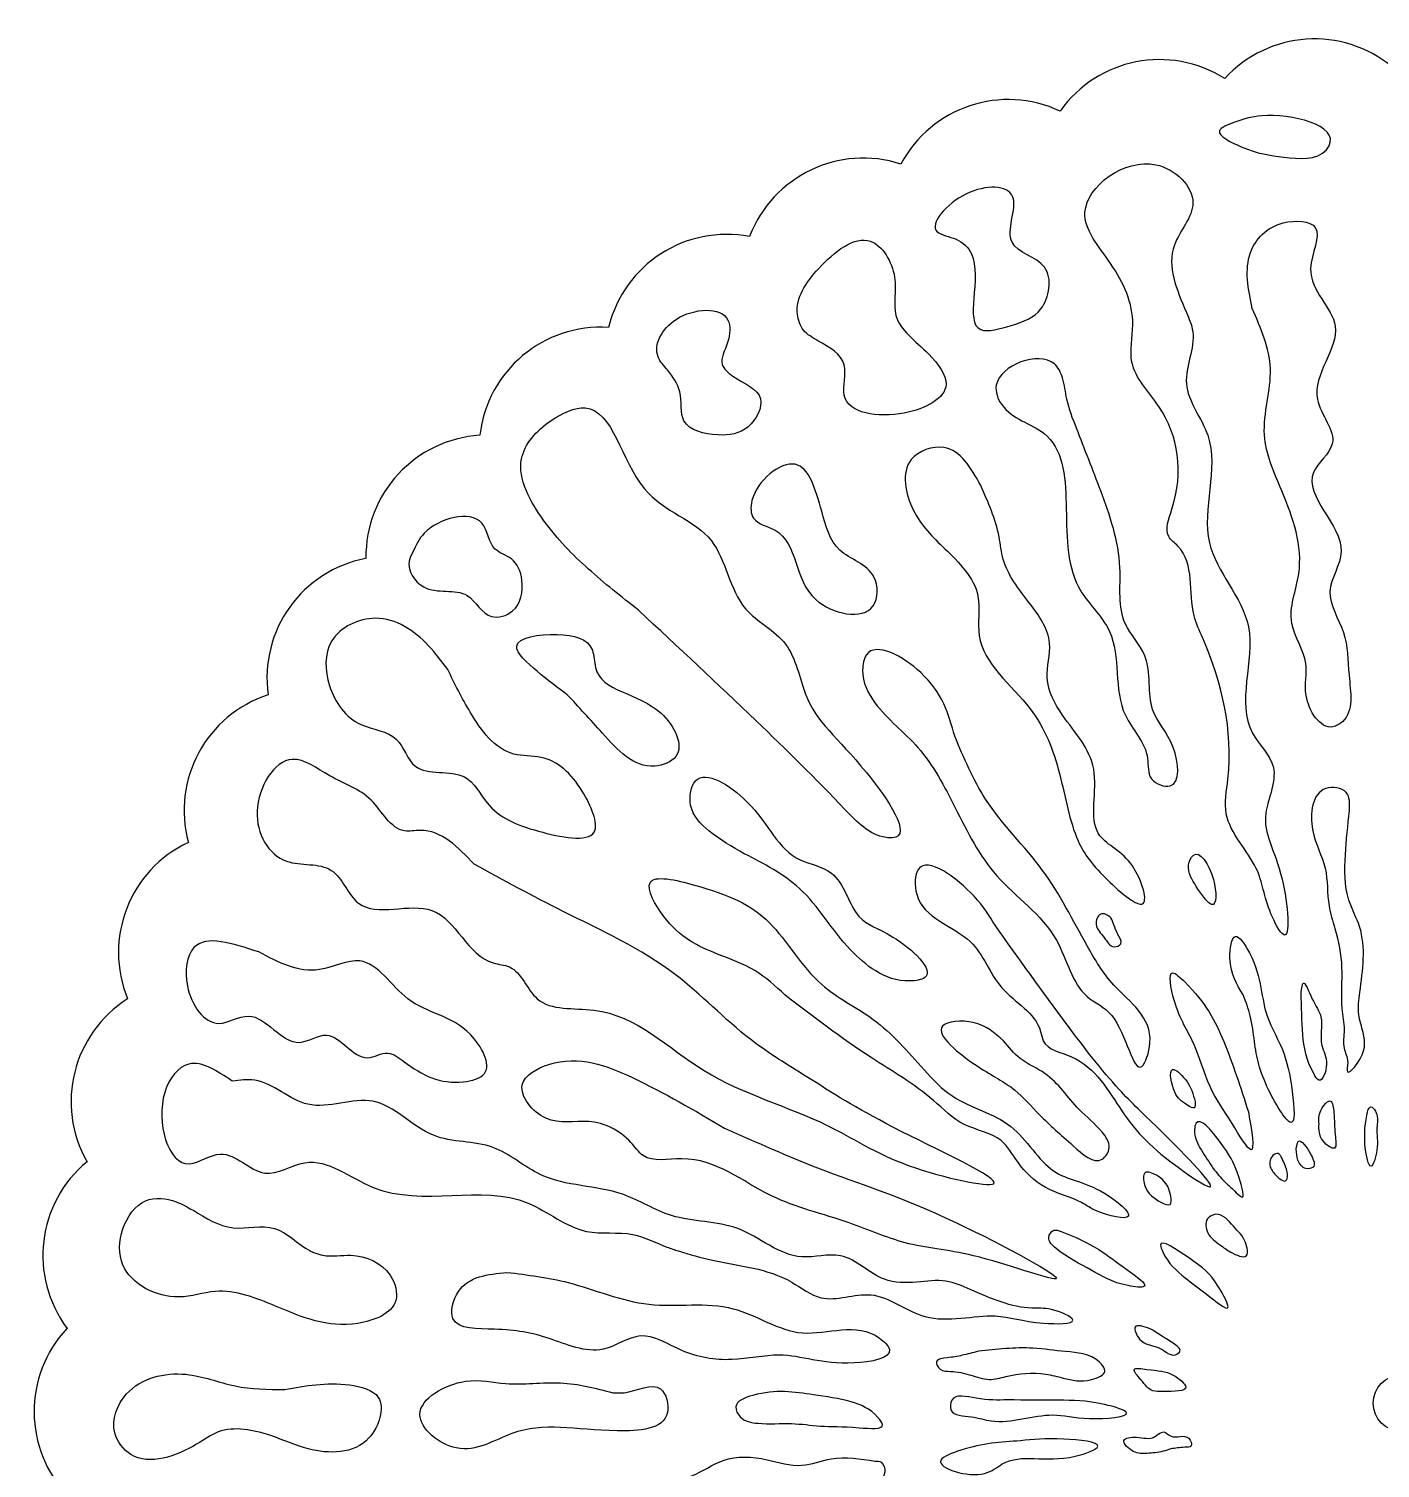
# Model space of a CAD drawing. Header units: millimetres. Extents: x 1148 to 2228, y 1678 to 2178.
# Drawn here: x 1738.8 to 1979.2, y 1911.6 to 2167.7 of the extents above; entities that cross this region are included whole.
import ezdxf

# ---------------------------------------------------------------- set-up
doc = ezdxf.new("R2010")
doc.units = ezdxf.units.MM
doc.layers.get('0').update_dxf_attribs({"color": 1})

# ---------------------------------------------------------------- blocks, each defined once
blk = doc.blocks.new('*U4')
blk.add_arc((-0.88, -18.22), 21.64, 43.1768, 130.401)
blk = doc.blocks.new('*U5')
at = {"color": 0, "linetype": 'ByBlock', "lineweight": -2}
for p, rotation in [((7211, 6053.3), 14.39999999999996), ((7240.85, 6057.29), 7.199999999999979), ((7181.89, 6045.59), 21.59999999999998), ((7153.98, 6034.3), 28.79999999999997), ((7127.7, 6019.6), 35.99999999999997), ((7103.46, 6001.72), 43.19999999999999), ((7081.67, 5980.95), 50.39999999999996), ((7062.64, 5957.6), 57.59999999999998), ((7046.7, 5932.06), 64.79999999999995), ((7034.08, 5904.72), 71.99999999999997), ((7024.98, 5876.01), 79.19999999999999), ((7019.56, 5846.39), 86.39999999999998), ((7017.89, 5816.32), 93.59999999999997)]:
    blk.add_blockref('*U4', p, dxfattribs=dict(at, rotation=rotation))

msp = doc.modelspace()

# ---------------------------------------------------------------- linework, layer by layer
msp.add_circle((1982.92, 1923.21), 5)
for points, knots in [([(1953.29, 2151.04), (1954.73, 2151.55), (1959.96, 2153.41), (1972.52, 2150.41), (1968.28, 2144.15), (1961.29, 2144.88), (1956.32, 2145.59), (1948.81, 2149.4), (1952.03, 2150.57), (1953.29, 2151.04)], [0, 0, 0, 0, 4.978665, 18.07367, 18.897659, 26.582102, 34.394793, 39.20113, 42.299068, 42.299068, 42.299068, 42.299068]), ([(1944.7, 2117.23), (1942.95, 2121.32), (1940.01, 2128.17), (1948.55, 2136.93), (1937.82, 2147.78), (1922.48, 2136.34), (1932.18, 2125.6), (1936.11, 2116.88), (1933.84, 2107.2), (1942.89, 2098.4), (1944.47, 2087.21), (1940.44, 2077.79), (1946.45, 2073.5), (1944.63, 2065.71), (1950.66, 2052.94), (1953.55, 2040.82), (1950.69, 2026.23), (1958.05, 2019.19), (1958.53, 2012.1), (1963.54, 2002.95), (1962.13, 2019.71), (1956.89, 2026.21), (1962.08, 2036.37), (1952.13, 2045.15), (1959.99, 2061.54), (1944.65, 2076.21), (1952.2, 2093), (1942.6, 2104.08), (1946.92, 2112.07), (1945.18, 2116.11), (1944.7, 2117.23)], [0, 0, 0, 0, 12.144354, 20.345284, 29.797844, 44.988163, 55.152051, 66.76732, 73.430798, 82.629073, 101.04513, 105.943326, 108.336993, 121.032025, 125.278755, 150.759769, 156.937318, 168.017342, 176.519242, 180.81406, 190.690393, 202.731358, 210.999171, 218.128847, 237.079113, 253.550438, 272.653721, 282.61388, 291.940801, 295.524031, 295.524031, 295.524031, 295.524031]), ([(1913.6, 2133.64), (1913.39, 2132.2), (1912.79, 2128.08), (1921.49, 2126.64), (1919.87, 2117.05), (1914.04, 2114.98), (1903.8, 2112.15), (1909.31, 2125.65), (1904.09, 2130.53), (1897.52, 2131.48), (1905.06, 2140.04), (1914.88, 2139.88), (1913.93, 2135.23), (1913.6, 2133.64)], [0, 0, 0, 0, 3.93137, 11.219465, 18.658407, 24.713235, 30.167955, 43.742162, 47.517087, 51.110329, 59.622718, 67.83059, 72.05717, 72.05717, 72.05717, 72.05717]), ([(1956.4, 2117.92), (1957.95, 2114.4), (1961.14, 2107.17), (1957.09, 2095.73), (1962.45, 2084.12), (1966.46, 2072.82), (1961.83, 2062.23), (1966.97, 2055.39), (1964.9, 2048.89), (1968.99, 2042.26), (1974.68, 2045.53), (1973.32, 2052.8), (1973.52, 2060.31), (1968.49, 2067.49), (1975.79, 2077.07), (1962.72, 2086.57), (1973.2, 2094.28), (1964.27, 2103.36), (1975.57, 2114.6), (1964.03, 2122.92), (1970.19, 2133.28), (1960.44, 2133.96), (1954.45, 2127.57), (1955.7, 2121.38), (1956.4, 2117.92)], [0, 0, 0, 0, 11.182417, 22.992177, 33.418114, 48.49404, 57.373783, 64.944287, 70.662596, 77.963751, 79.914518, 88.248613, 95.940817, 103.629114, 110.984667, 125.888029, 131.97585, 140.303981, 153.701425, 164.860302, 172.218966, 177.96712, 185.830198, 195.789681, 195.789681, 195.789681, 195.789681]), ([(1879.16, 2112.2), (1881.26, 2111.01), (1885.13, 2108.81), (1881.98, 2099.6), (1894.03, 2097.78), (1904.22, 2103.2), (1898.36, 2111), (1891.65, 2115.46), (1893.9, 2123.73), (1888.29, 2133.04), (1878.95, 2125.51), (1874.61, 2118.99), (1876.35, 2113.76), (1878.21, 2112.73), (1879.16, 2112.2)], [0, 0, 0, 0, 6.363526, 11.760641, 22.893658, 31.884223, 38.110747, 47.137972, 53.959388, 61.670555, 72.063803, 81.067977, 84.057862, 87.241238, 87.241238, 87.241238, 87.241238]), ([(1852.41, 2106.99), (1853.33, 2105.78), (1855.35, 2103.16), (1854.08, 2096.73), (1861.26, 2095), (1867.04, 2095.88), (1870.64, 2102.9), (1864.93, 2104.95), (1861.26, 2108.18), (1863.42, 2111.78), (1864, 2118.36), (1853.25, 2117.87), (1849.32, 2110.39), (1851.73, 2107.73), (1852.41, 2106.99)], [0, 0, 0, 0, 4.454944, 9.69913, 16.195029, 21.804708, 27.239674, 33.611421, 36.40633, 40.429767, 44.411141, 53.62363, 61.028585, 63.8881, 63.8881, 63.8881, 63.8881]), ([(1925.15, 2096.62), (1926.6, 2092.92), (1929.79, 2084.84), (1933.77, 2073.46), (1932.13, 2062.4), (1939.03, 2055.8), (1937.15, 2046.37), (1942.88, 2041.35), (1943.92, 2031.61), (1937.56, 2033.92), (1938.44, 2039.89), (1930.92, 2046.77), (1933.93, 2059.8), (1919.28, 2072.02), (1927.82, 2094.85), (1912.29, 2098.61), (1909.26, 2107.05), (1920.31, 2111.08), (1922.95, 2105.25), (1923.34, 2101.24), (1924.48, 2098.33), (1925.15, 2096.62)], [0, 0, 0, 0, 11.943716, 26.074834, 36.023302, 42.703704, 52.382897, 60.073188, 66.920626, 70.447735, 74.170427, 82.794901, 97.968299, 107.638548, 135.631953, 144.676986, 148.293044, 159.304005, 162.204998, 166.056048, 171.498561, 171.498561, 171.498561, 171.498561]), ([(1847.23, 2064.26), (1854.29, 2057.69), (1866.85, 2046.01), (1880.7, 2032.38), (1888.54, 2023.99), (1896.57, 2023.42), (1885.03, 2040.23), (1876.99, 2045.46), (1874.71, 2059.27), (1863.78, 2064.18), (1862.2, 2079.2), (1845.34, 2083.19), (1842.21, 2103.18), (1830.63, 2097.97), (1824.09, 2090.56), (1830.24, 2079.51), (1838.06, 2071.49), (1844.19, 2066.66), (1847.23, 2064.26)], [0, 0, 0, 0, 28.746914, 51.125807, 59.902318, 61.059628, 73.55884, 91.208593, 100.820822, 110.302443, 123.846281, 138.918451, 156.744875, 163.233373, 171.795534, 183.50164, 195.166179, 206.702398, 206.702398, 206.702398, 206.702398]), ([(1908.13, 2086.42), (1909.46, 2083.45), (1911.34, 2079.24), (1912.05, 2071.53), (1916.57, 2065.97), (1921.46, 2059.17), (1919.02, 2051.77), (1923.13, 2044.2), (1930.36, 2036.84), (1926.35, 2023.93), (1935.33, 2020.91), (1939.16, 2008.77), (1929.38, 2017.1), (1924.37, 2023.6), (1922.5, 2035.57), (1917.65, 2048.17), (1906.31, 2056.29), (1908.85, 2068.23), (1901.88, 2075.07), (1895.5, 2081.2), (1893.35, 2091.37), (1903.43, 2094.8), (1906.36, 2089.57), (1908.13, 2086.42)], [0, 0, 0, 0, 9.703839, 13.75821, 22.759966, 30.800063, 37.012084, 44.168513, 55.233464, 66.814791, 74.51624, 82.004519, 89.503078, 98.292669, 110.707439, 123.368586, 139.231548, 146.255124, 156.54287, 165.417758, 174.37119, 180.563549, 189.989012, 189.989012, 189.989012, 189.989012]), ([(1879.84, 2081.85), (1880.53, 2079.24), (1881.93, 2073.98), (1889.93, 2072.02), (1889.9, 2061.8), (1874.04, 2065.18), (1876.03, 2078.11), (1867.21, 2079.76), (1867.06, 2086.39), (1876.44, 2093.85), (1878.72, 2085.79), (1879.84, 2081.85)], [0, 0, 0, 0, 7.608776, 15.323117, 20.491026, 30.780831, 45.064663, 49.441434, 52.574664, 62.602769, 72.217108, 72.217108, 72.217108, 72.217108]), ([(1807.11, 2074.62), (1807.65, 2075.78), (1809.6, 2080.03), (1820.1, 2082.97), (1820.66, 2074.85), (1825.28, 2073.67), (1827.09, 2069.16), (1826.07, 2063.95), (1820.04, 2062.12), (1816.91, 2069.01), (1809.35, 2066.32), (1805.7, 2071.97), (1806.83, 2074.09), (1807.11, 2074.62)], [0, 0, 0, 0, 3.890813, 14.275356, 19.483093, 22.841886, 27.055675, 32.795774, 36.649149, 42.356764, 50.253998, 55.51098, 57.272767, 57.272767, 57.272767, 57.272767]), ([(1813.31, 2053.69), (1814.55, 2051.19), (1817.32, 2045.55), (1822.76, 2038.04), (1831.72, 2038.6), (1837.09, 2033.54), (1842, 2022.09), (1828.13, 2024.96), (1820.82, 2028.01), (1816.52, 2036.72), (1807.08, 2034.04), (1804.82, 2042.69), (1796.6, 2043.17), (1791.51, 2050.18), (1791.23, 2059.84), (1801.4, 2064.7), (1809.11, 2059.43), (1812.25, 2055.14), (1813.31, 2053.69)], [0, 0, 0, 0, 8.589827, 19.304477, 24.169084, 33.668852, 41.23513, 51.105802, 61.557464, 67.667723, 76.583944, 82.452934, 89.309212, 98.175727, 106.153538, 114.898314, 125.54368, 130.985736, 130.985736, 130.985736, 130.985736]), ([(1834.57, 2049.23), (1836.6, 2047.04), (1841.03, 2042.23), (1847.4, 2035.01), (1856.22, 2038.44), (1850.7, 2049.87), (1839.22, 2049.62), (1839.45, 2058.87), (1832.98, 2060.62), (1822.84, 2058.98), (1829.85, 2052.73), (1832.91, 2050.46), (1834.57, 2049.23)], [0, 0, 0, 0, 9.286467, 20.278411, 24.394079, 32.532628, 46.730465, 49.89891, 56.776813, 64.246474, 70.006348, 76.787846, 76.787846, 76.787846, 76.787846]), ([(1903.5, 2041.85), (1905.12, 2037.97), (1908.84, 2029.07), (1919.76, 2018.69), (1925.79, 2006.54), (1931.88, 1996.3), (1940, 1991.01), (1935.77, 1978.93), (1933.35, 1992.69), (1924.79, 1995.69), (1922.31, 2008.1), (1910.26, 2015.81), (1903.85, 2028.64), (1898, 2040.01), (1889.81, 2046.05), (1886.62, 2052.27), (1888.16, 2059.48), (1900.5, 2052.6), (1902.42, 2045.7), (1903.5, 2041.85)], [0, 0, 0, 0, 12.492924, 28.69139, 44.248991, 52.71798, 64.860107, 69.288057, 79.775872, 85.346051, 96.745993, 112.368256, 126.510488, 139.11502, 150.171259, 156.400976, 159.220306, 169.354838, 182.196492, 182.196492, 182.196492, 182.196492]), ([(1818.02, 2019.07), (1823.22, 2016.24), (1835.12, 2009.76), (1853.23, 2001.57), (1865.13, 1988.65), (1879.22, 1980.06), (1890.28, 1972.83), (1920.33, 1959.26), (1892.72, 1965.15), (1879.74, 1974.4), (1858.17, 1980.15), (1844.57, 1994.85), (1828.72, 1992.54), (1826.1, 2001.03), (1817.23, 2001.53), (1813, 2015.15), (1797.27, 2008.15), (1793.54, 2020.02), (1783.07, 2017.86), (1776.95, 2028.5), (1784.27, 2040.57), (1792.75, 2034), (1800.06, 2031.8), (1803.64, 2024.31), (1811.51, 2025.89), (1815.13, 2022.1), (1818.02, 2019.07)], [0, 0, 0, 0, 17.792219, 40.768115, 58.523209, 70.356704, 88.212863, 108.786018, 124.161999, 140.410951, 164.3668, 186.775654, 197.020312, 204.535572, 207.476407, 221.84047, 234.957206, 242.566636, 250.690963, 260.987104, 272.133367, 279.395004, 287.929317, 296.012637, 298.820602, 310.141493, 310.141493, 310.141493, 310.141493]), ([(1866.07, 2020.95), (1869.57, 2019.15), (1877.37, 2015.13), (1882.64, 2005.55), (1889.44, 1999.7), (1894, 1997.91), (1901.27, 1999.13), (1892.6, 2007.03), (1885.2, 2008.88), (1883.43, 2018.2), (1872.47, 2019.85), (1869.79, 2029.1), (1857.31, 2037.15), (1855.81, 2028.75), (1860.12, 2024.31), (1863.91, 2022.17), (1866.07, 2020.95)], [0, 0, 0, 0, 11.567493, 25.810542, 31.625922, 38.001385, 40.679341, 49.86134, 56.908721, 66.064813, 72.07207, 86.167424, 95.960411, 100.332798, 105.949671, 113.465062, 113.465062, 113.465062, 113.465062]), ([(1973.69, 2028.59), (1973.42, 2026), (1972.87, 2020.73), (1972.75, 2013.48), (1976.96, 2006.08), (1975.88, 1998.83), (1975.05, 1992.53), (1976.53, 1988.36), (1976.65, 1985.05), (1972.95, 1981.19), (1973.68, 1984.42), (1972.36, 1986.42), (1973, 1989.85), (1971.97, 1994.52), (1972.71, 2000.64), (1971.46, 2006.75), (1969.62, 2012.42), (1970.03, 2018.8), (1966.31, 2024.63), (1967.18, 2033.45), (1973.88, 2032.49), (1973.75, 2029.84), (1973.69, 2028.59)], [0, 0, 0, 0, 7.875589, 15.98608, 21.038487, 32.732639, 36.714276, 39.988528, 45.495107, 47.860262, 49.549075, 52.133898, 55.395977, 59.221488, 66.513078, 73.549307, 77.720305, 84.431437, 91.664615, 99.333417, 103.053467, 106.356904, 106.356904, 106.356904, 106.356904]), ([(1910.67, 2008.22), (1914.83, 2002.39), (1921.78, 1992.62), (1932.09, 1979.21), (1939.48, 1972.51), (1953.14, 1958.49), (1939.81, 1967.25), (1933.29, 1973.98), (1927.67, 1984.8), (1919.31, 1986.13), (1918.4, 1992.41), (1910.75, 1996.1), (1907.34, 2007.35), (1896.11, 2009.69), (1896.53, 2022.11), (1906.96, 2014.36), (1909.68, 2009.86), (1910.67, 2008.22)], [0, 0, 0, 0, 21.871706, 36.594561, 47.457558, 60.24025, 66.505504, 80.945912, 94.096671, 99.866746, 101.620434, 111.962453, 121.902136, 134.663001, 139.128198, 150.167792, 156.516477, 156.516477, 156.516477, 156.516477]), ([(1945.41, 2016.92), (1946.07, 2015.73), (1947.01, 2014.03), (1950.11, 2010.59), (1950.11, 2017.24), (1946.48, 2022.44), (1944.81, 2018.84), (1945.2, 2017.58), (1945.41, 2016.92)], [0, 0, 0, 0, 4.428902, 6.330767, 10.818914, 16.413288, 18.27098, 20.347012, 20.347012, 20.347012, 20.347012]), ([(1873.3, 1995.82), (1878.31, 1991.97), (1886.88, 1985.38), (1898.31, 1978.85), (1904.79, 1972.08), (1911.72, 1971.12), (1914.85, 1965.42), (1919.31, 1961.03), (1925.19, 1959.67), (1929.06, 1956.86), (1937.23, 1955.12), (1928.18, 1962.74), (1920.24, 1962.96), (1914.21, 1974.1), (1903.94, 1976.18), (1896.66, 1983.93), (1889.97, 1991.84), (1878.14, 1997.33), (1871.02, 2010.32), (1861.25, 2014.55), (1846.86, 2017.97), (1852.86, 2006.85), (1859.77, 2003.52), (1868.15, 2000.6), (1871.61, 1997.39), (1873.3, 1995.82)], [0, 0, 0, 0, 18.940231, 32.404055, 39.337627, 46.485523, 51.304973, 57.921379, 64.939172, 68.111585, 73.765886, 79.67901, 89.551944, 100.512503, 112.175608, 119.114239, 131.852233, 142.991616, 157.336195, 172.227481, 180.150091, 186.631247, 198.423131, 205.56945, 212.45351, 212.45351, 212.45351, 212.45351]), ([(1931.8, 2008.28), (1932, 2007.75), (1932.4, 2006.7), (1933.57, 2004.91), (1931.26, 2003.93), (1930.13, 2006.34), (1928.21, 2007.84), (1929.16, 2010.83), (1931.38, 2009.77), (1931.67, 2008.72), (1931.8, 2008.28)], [0, 0, 0, 0, 1.83709, 3.570031, 4.859001, 7.287886, 10.010272, 12.014032, 13.9157, 15.284045, 15.284045, 15.284045, 15.284045]), ([(1779.69, 2003.47), (1783.22, 2001.61), (1789.05, 1998.53), (1799.29, 2004.23), (1806.11, 1992.58), (1816.27, 1992.3), (1822.06, 1981.73), (1813.2, 1979.34), (1807.78, 1982.02), (1802.64, 1986.3), (1797.34, 1982.8), (1793.07, 1990.89), (1785.02, 1984.85), (1779.68, 1994.57), (1771.29, 1988.68), (1765.95, 1996.66), (1767.55, 2007.47), (1775.02, 2005.01), (1779.69, 2003.47)], [0, 0, 0, 0, 11.281747, 18.616348, 29.462715, 42.296425, 49.648406, 53.697506, 64.80217, 68.091095, 71.810891, 80.144786, 85.085219, 95.340809, 100.725551, 109.443528, 116.358971, 127.903544, 127.903544, 127.903544, 127.903544]), ([(1954.83, 1995.84), (1955.29, 1994.62), (1956.28, 1991.96), (1956.95, 1985.92), (1958.03, 1980.53), (1964.58, 1969.7), (1963.34, 1981.04), (1962.07, 1986.09), (1957.66, 1993.86), (1958.46, 1999.73), (1953, 2008.06), (1951.88, 2000.48), (1953.69, 1997.64), (1954.83, 1995.84)], [0, 0, 0, 0, 3.923901, 8.53988, 17.538417, 24.612619, 31.115772, 38.606167, 43.806255, 55.97538, 59.801924, 63.807657, 70.742319, 70.742319, 70.742319, 70.742319]), ([(1955.74, 1975.02), (1954.34, 1979.35), (1951.6, 1987.85), (1947.81, 1995.06), (1941.11, 2001.25), (1942.84, 1992.19), (1946.2, 1987.9), (1948.61, 1979.11), (1952.09, 1974.38), (1957.36, 1965.32), (1956.31, 1971.62), (1955.74, 1975.02)], [0, 0, 0, 0, 13.245131, 25.952701, 28.628388, 33.517002, 42.006392, 50.140338, 57.786658, 63.53282, 70.272452, 70.272452, 70.272452, 70.272452]), ([(1965.13, 1996.26), (1965.17, 1993.7), (1965.25, 1988.69), (1966.03, 1983.9), (1968.66, 1979.65), (1970.28, 1984.14), (1968.09, 1987.04), (1969.32, 1991.9), (1967.18, 1994.39), (1965.48, 1999.12), (1965.22, 1997), (1965.13, 1996.26)], [0, 0, 0, 0, 7.509055, 14.704708, 16.178199, 19.315552, 22.762717, 27.804455, 31.495141, 34.59525, 36.277313, 36.277313, 36.277313, 36.277313]), ([(1912.17, 1987.65), (1913.09, 1986.53), (1915.12, 1984.05), (1920.94, 1981.68), (1924.71, 1975.84), (1929.18, 1972.37), (1931.56, 1968.93), (1929.06, 1964.93), (1923.39, 1970.08), (1919.11, 1973.75), (1913.85, 1979.75), (1907.88, 1982.42), (1897.47, 1990.76), (1907.78, 1991.63), (1910.64, 1989.04), (1912.17, 1987.65)], [0, 0, 0, 0, 4.300409, 9.498108, 18.236445, 24.089806, 27.041452, 29.482497, 35.133237, 43.277345, 49.516313, 57.261612, 66.842806, 72.335273, 78.650856, 78.650856, 78.650856, 78.650856]), ([(1862.54, 1972.14), (1857.21, 1975.28), (1847.6, 1980.96), (1834.77, 1985.92), (1824.25, 1980.04), (1830.79, 1972.05), (1838.66, 1974.31), (1845.02, 1971.26), (1848.61, 1965.75), (1859.19, 1968.3), (1869.68, 1959.18), (1883.44, 1956.17), (1895.36, 1950.88), (1906.41, 1950.39), (1930.84, 1941.26), (1897.9, 1959.02), (1882.37, 1963.32), (1868.24, 1969.6), (1862.54, 1972.14)], [0, 0, 0, 0, 18.681447, 33.717082, 39.68496, 46.943725, 54.621972, 62.97412, 66.207349, 73.085766, 90.331127, 104.954903, 115.517435, 127.886852, 143.113928, 163.385994, 189.980268, 207.962829, 207.962829, 207.962829, 207.962829]), ([(1774.98, 1980.5), (1776.34, 1980.68), (1781.22, 1981.34), (1788.28, 1973.72), (1800.94, 1979.76), (1809.64, 1969.08), (1821.56, 1970.25), (1830.83, 1961.55), (1843.12, 1962.19), (1853.58, 1955.21), (1865.52, 1955.96), (1874.09, 1947.69), (1884.18, 1950.87), (1889.72, 1944.61), (1896.56, 1944.57), (1901.8, 1945.41), (1908.35, 1942.5), (1914.83, 1939.71), (1920.62, 1940.32), (1927.01, 1937.31), (1916.71, 1937.23), (1910.25, 1939.84), (1898.35, 1936.38), (1889.45, 1944.42), (1880.32, 1940.37), (1872.19, 1947.07), (1863.04, 1947.77), (1855.65, 1949.87), (1850.93, 1951.39), (1845.85, 1954.14), (1836.58, 1952.52), (1823.48, 1964.09), (1804.16, 1955.99), (1789.85, 1968.62), (1780.18, 1961.82), (1773.98, 1969.74), (1764.41, 1962.26), (1760.37, 1977.02), (1767.46, 1985.55), (1772.29, 1982.3), (1774.98, 1980.5)], [0, 0, 0, 0, 3.998081, 14.383368, 25.96128, 38.303229, 49.118562, 58.918446, 73.913795, 83.372282, 95.394652, 107.82021, 114.71693, 123.573004, 129.327584, 134.540446, 139.12306, 150.550839, 154.045501, 158.31673, 163.552664, 172.237108, 184.717292, 195.128111, 204.000359, 209.904408, 224.531686, 230.80151, 232.948377, 239.432867, 247.654162, 259.226408, 286.905894, 299.856852, 307.205731, 315.781332, 321.530925, 334.971789, 341.607318, 349.894943, 349.894943, 349.894943, 349.894943]), ([(1946.25, 1976.86), (1945.92, 1978.15), (1945.38, 1980.28), (1941.24, 1984.04), (1942.36, 1977.97), (1944.04, 1976.73), (1946.29, 1975.35), (1946.26, 1976.37), (1946.25, 1976.86)], [0, 0, 0, 0, 4.341341, 7.174353, 11.196146, 14.523574, 15.707012, 16.830411, 16.830411, 16.830411, 16.830411]), ([(1968.29, 1972.87), (1968.27, 1971.86), (1968.24, 1970.05), (1971.66, 1967.62), (1970.95, 1972.02), (1971.11, 1973.8), (1970.61, 1978), (1968.17, 1975.15), (1968.25, 1973.64), (1968.29, 1972.87)], [0, 0, 0, 0, 3.095059, 5.498569, 7.876569, 11.79851, 13.956081, 16.353857, 18.777209, 18.777209, 18.777209, 18.777209]), ([(1949.47, 1964.96), (1948.76, 1966.04), (1947.33, 1968.18), (1945.89, 1970.83), (1946.65, 1974.8), (1951.7, 1968.69), (1953.56, 1965.16), (1954.48, 1962.14), (1955.06, 1959.13), (1952.82, 1961.44), (1951.29, 1962.7), (1950.14, 1964.13), (1949.47, 1964.96)], [0, 0, 0, 0, 3.896563, 7.733444, 8.8512, 14.363488, 20.45096, 23.741329, 24.96801, 27.060396, 29.252855, 32.309491, 32.309491, 32.309491, 32.309491]), ([(1976.47, 1972.13), (1976.42, 1971.16), (1976.31, 1969.15), (1977.38, 1963.61), (1979.06, 1969.01), (1978.32, 1971.68), (1978.96, 1974.39), (1977.02, 1976.99), (1976.71, 1974.24), (1976.47, 1972.13)], [0, 0, 0, 0, 3.361338, 6.915403, 9.938378, 13.962796, 16.622014, 17.8215, 21.740198, 21.740198, 21.740198, 21.740198]), ([(1964.24, 1968.38), (1964.28, 1967.73), (1964.36, 1966.41), (1965.54, 1964.67), (1967.9, 1965.14), (1966.84, 1967.71), (1964.61, 1970.9), (1964.33, 1968.96), (1964.24, 1968.38)], [0, 0, 0, 0, 1.957964, 4.024506, 5.328053, 7.499057, 10.802891, 12.229927, 12.229927, 12.229927, 12.229927]), ([(1960.71, 1963.64), (1960.27, 1964.12), (1959.39, 1965.08), (1959.51, 1966.91), (1961.26, 1968.2), (1962.14, 1965.63), (1962.79, 1964.35), (1962.56, 1962.38), (1961.34, 1963.06), (1960.9, 1963.46), (1960.71, 1963.64)], [0, 0, 0, 0, 1.902504, 3.77884, 4.842203, 7.166316, 9.126541, 10.292957, 11.356403, 12.178754, 12.178754, 12.178754, 12.178754]), ([(1940.3, 1958.89), (1939.03, 1959.63), (1937.13, 1960.75), (1936.87, 1964.87), (1940.59, 1963.36), (1941.85, 1961.49), (1942.12, 1958.06), (1940.91, 1958.61), (1940.3, 1958.89)], [0, 0, 0, 0, 4.368071, 6.556397, 8.594837, 13.099668, 14.587155, 16.128238, 16.128238, 16.128238, 16.128238]), ([(1767.97, 1957.58), (1770.27, 1956.13), (1774.71, 1953.33), (1782.97, 1955.76), (1786.82, 1951.21), (1789.82, 1949.85), (1792.22, 1949.13), (1796.99, 1950.13), (1803.18, 1947.61), (1805.27, 1939.82), (1794.14, 1935.53), (1784.15, 1939.95), (1773.36, 1944.23), (1764.09, 1940.76), (1754.51, 1945.59), (1754.91, 1954.34), (1758.79, 1960.14), (1764.48, 1959.55), (1766.95, 1958.11), (1767.86, 1957.58)], [0, 0, 0, 0, 7.860696, 15.167699, 22.66196, 23.574262, 25.067771, 30.087897, 37.902428, 42.542941, 50.415373, 65.343067, 76.380447, 82.960931, 94.388879, 100.819807, 107.255561, 112.708301, 115.892136, 115.892136, 115.892136, 115.892136]), ([(1950.77, 1951.33), (1949.89, 1951.94), (1948.33, 1953.02), (1947.89, 1955.99), (1950.73, 1957.48), (1953.12, 1954.47), (1955.2, 1952.63), (1956.01, 1948.52), (1952.52, 1949.96), (1951.3, 1950.91), (1950.77, 1951.33)], [0, 0, 0, 0, 3.15181, 5.590579, 7.296571, 11.097811, 14.691719, 17.023589, 19.863406, 22.082617, 22.082617, 22.082617, 22.082617]), ([(1934.1, 1946.97), (1932.45, 1948.22), (1928.79, 1950.98), (1924.55, 1953), (1920.97, 1954.29), (1919.71, 1952.33), (1922.96, 1949.35), (1927.87, 1946.99), (1932.14, 1944.24), (1938.92, 1943.52), (1935.91, 1945.68), (1934.1, 1946.97)], [0, 0, 0, 0, 6.135339, 13.57424, 14.870552, 16.434958, 18.700972, 26.126553, 33.23281, 36.110573, 40.416526, 40.416526, 40.416526, 40.416526]), ([(1948.22, 1942.65), (1946.95, 1943.6), (1944.05, 1945.77), (1941.18, 1948.28), (1939.35, 1953.03), (1947.12, 1947.71), (1949.35, 1946.05), (1953.49, 1938.46), (1950.04, 1941.2), (1948.22, 1942.65)], [0, 0, 0, 0, 4.71699, 10.795451, 12.042564, 17.467791, 24.852881, 28.978179, 33.553397, 33.553397, 33.553397, 33.553397]), ([(1823.85, 1946.48), (1820.45, 1946.14), (1815.26, 1945.62), (1812.83, 1936.22), (1823.26, 1936.61), (1831.05, 1935.29), (1840.2, 1930.99), (1847.8, 1936.85), (1855.28, 1931.76), (1863.53, 1930.38), (1874.33, 1932.81), (1881.25, 1929.21), (1893.69, 1931.43), (1886.89, 1938.27), (1876.18, 1933.05), (1863.83, 1942.2), (1848.87, 1939.23), (1836.1, 1944.98), (1827.51, 1946.03), (1823.85, 1946.48)], [0, 0, 0, 0, 9.304905, 14.198282, 21.847227, 31.663297, 41.506712, 48.487185, 56.289595, 65.351885, 73.776937, 87.199797, 93.929611, 96.567344, 110.334589, 123.368519, 138.397353, 153.249506, 164.293994, 164.293994, 164.293994, 164.293994]), ([(1938.26, 1936.46), (1939.46, 1935.72), (1941.1, 1934.7), (1944.12, 1932.7), (1942.12, 1931.2), (1939.86, 1933.73), (1936.61, 1933.33), (1934.84, 1937.58), (1937.06, 1936.86), (1938.26, 1936.46)], [0, 0, 0, 0, 4.851449, 6.680877, 7.707821, 10.533684, 14.693623, 16.95836, 19.650394, 19.650394, 19.650394, 19.650394]), ([(1907.7, 1932.45), (1910.94, 1932.81), (1916.14, 1933.4), (1923.33, 1932.25), (1928.11, 1932.1), (1930.95, 1928.51), (1926.71, 1926.76), (1923.44, 1927.48), (1918.4, 1928.84), (1913.92, 1928.39), (1909.5, 1927.1), (1906.23, 1928.32), (1903.39, 1928.96), (1900.91, 1928.82), (1899.69, 1931.08), (1902.64, 1931.29), (1904.84, 1931.69), (1906.72, 1932.19), (1907.7, 1932.45)], [0, 0, 0, 0, 9.709033, 15.5628, 21.878201, 23.706976, 26.510229, 31.581956, 34.773942, 41.841523, 44.900747, 48.230948, 51.918644, 53.772729, 55.282714, 57.281254, 59.994604, 62.96678, 62.96678, 62.96678, 62.96678]), ([(1784.33, 1925.62), (1781.34, 1925.65), (1775.32, 1925.73), (1766.34, 1929.5), (1756.05, 1927.09), (1752.83, 1918.55), (1758.33, 1911.35), (1766.82, 1914.4), (1773.65, 1919.46), (1781.44, 1917.96), (1789.29, 1914.2), (1799.6, 1914.04), (1802.92, 1924.91), (1793.39, 1927.33), (1787.98, 1926.31), (1784.33, 1925.62)], [0, 0, 0, 0, 8.877701, 17.864678, 28.972261, 36.199681, 40.975451, 52.810849, 57.223231, 66.610578, 73.682985, 84.656507, 92.045392, 97.597032, 109.152241, 109.152241, 109.152241, 109.152241]), ([(1940.41, 1925.3), (1942.55, 1925.3), (1946.17, 1925.3), (1941.57, 1929.15), (1939.21, 1928.87), (1934.48, 1929.76), (1937.02, 1927.01), (1938.2, 1925.22), (1939.82, 1925.28), (1940.41, 1925.3)], [0, 0, 0, 0, 4.27543, 7.243835, 12.124677, 14.398851, 16.581444, 19.520293, 21.167355, 21.167355, 21.167355, 21.167355]), ([(1842.68, 1925.07), (1839.61, 1925.87), (1833.37, 1927.5), (1824.33, 1926.06), (1815.98, 1928.33), (1804.47, 1921.88), (1815.69, 1912.64), (1827.46, 1920.66), (1838.6, 1917.74), (1853.76, 1918.58), (1851.46, 1927.97), (1846.12, 1924.85), (1843.33, 1925.03), (1842.68, 1925.07)], [0, 0, 0, 0, 9.443295, 19.224503, 26.373614, 36.416021, 45.208065, 55.431789, 74.135097, 83.660754, 88.041856, 94.565029, 96.571265, 96.571265, 96.571265, 96.571265]), ([(1879.61, 1919.1), (1877.9, 1919.31), (1874.18, 1919.77), (1869.43, 1919.37), (1865.48, 1920.06), (1863.83, 1923.32), (1870.71, 1925.93), (1876.86, 1924.87), (1884.82, 1923.81), (1888.84, 1922.07), (1891.65, 1918.4), (1884.49, 1919.07), (1881.48, 1919.09), (1879.61, 1919.1)], [0, 0, 0, 0, 5.153403, 11.163275, 14.510339, 16.430429, 20.10177, 30.905016, 37.671196, 43.20659, 44.695062, 48.89945, 55.781748, 55.781748, 55.781748, 55.781748]), ([(1912.89, 1923.79), (1916.03, 1923.76), (1921.99, 1923.7), (1927.96, 1923.76), (1936.98, 1921.05), (1926.33, 1919.98), (1920.08, 1922.07), (1912.08, 1919.06), (1906.68, 1921), (1902.49, 1920.89), (1902.86, 1925.14), (1908.15, 1923.69), (1911.18, 1923.76), (1912.89, 1923.79)], [0, 0, 0, 0, 9.080691, 17.283356, 21.459262, 28.119192, 34.742537, 45.681308, 49.292061, 53.141296, 54.851346, 59.188888, 64.800657, 64.800657, 64.800657, 64.800657]), ([(1941.95, 1915.09), (1942.7, 1915.21), (1943.8, 1915.39), (1946.01, 1915.36), (1944.86, 1918.14), (1942.35, 1916.51), (1940.6, 1918.65), (1938.61, 1916.46), (1936.45, 1917.37), (1932.54, 1916.93), (1935.3, 1914.16), (1937.81, 1914.26), (1940.12, 1914.47), (1941.49, 1914.94), (1941.95, 1915.09)], [0, 0, 0, 0, 2.508277, 3.659756, 5.096266, 8.242776, 9.755804, 11.609246, 14.838943, 17.102816, 19.66724, 22.137317, 25.045226, 26.479155, 26.479155, 26.479155, 26.479155]), ([(1915.19, 1916.53), (1917.35, 1916.76), (1921.23, 1917.18), (1931.64, 1916.07), (1920.78, 1911.89), (1914.23, 1914.89), (1908.15, 1909.17), (1897.78, 1912.47), (1905.56, 1915.25), (1909.76, 1916.16), (1913.43, 1916.41), (1915.19, 1916.53)], [0, 0, 0, 0, 7.739962, 13.891634, 18.288331, 31.312647, 34.903784, 43.020982, 46.98624, 52.602684, 57.757296, 57.757296, 57.757296, 57.757296]), ([(1889.31, 1912.91), (1886.7, 1913.33), (1882.29, 1914.04), (1876.01, 1911.44), (1869.68, 1913.57), (1862.56, 1914.06), (1856.04, 1908.95), (1847.79, 1910.33), (1839.38, 1910.1), (1833.82, 1904.81), (1826.59, 1903.88), (1819.93, 1907.17), (1815.03, 1905.36), (1808.85, 1902.96), (1818.32, 1892.42), (1829.97, 1891.9), (1841.55, 1905.87), (1858.73, 1904.84), (1874.76, 1906.71), (1882.87, 1907.53), (1891.7, 1909.29), (1890.77, 1912.87), (1889.7, 1912.9), (1889.31, 1912.91)], [0, 0, 0, 0, 7.779185, 13.176053, 19.375206, 27.215528, 33.447874, 42.659339, 51.077692, 57.514098, 64.644452, 71.456597, 78.610029, 79.603725, 90.459771, 101.538386, 114.840757, 139.004073, 149.451012, 162.274214, 167.618893, 169.493684, 170.593865, 170.593865, 170.593865, 170.593865])]:
    msp.add_open_spline(points, degree=3, knots=knots)

# ---------------------------------------------------------------- block references
msp.add_blockref('*U5', (-5274.75, -3894.88))

doc.saveas('drawing.dxf')
